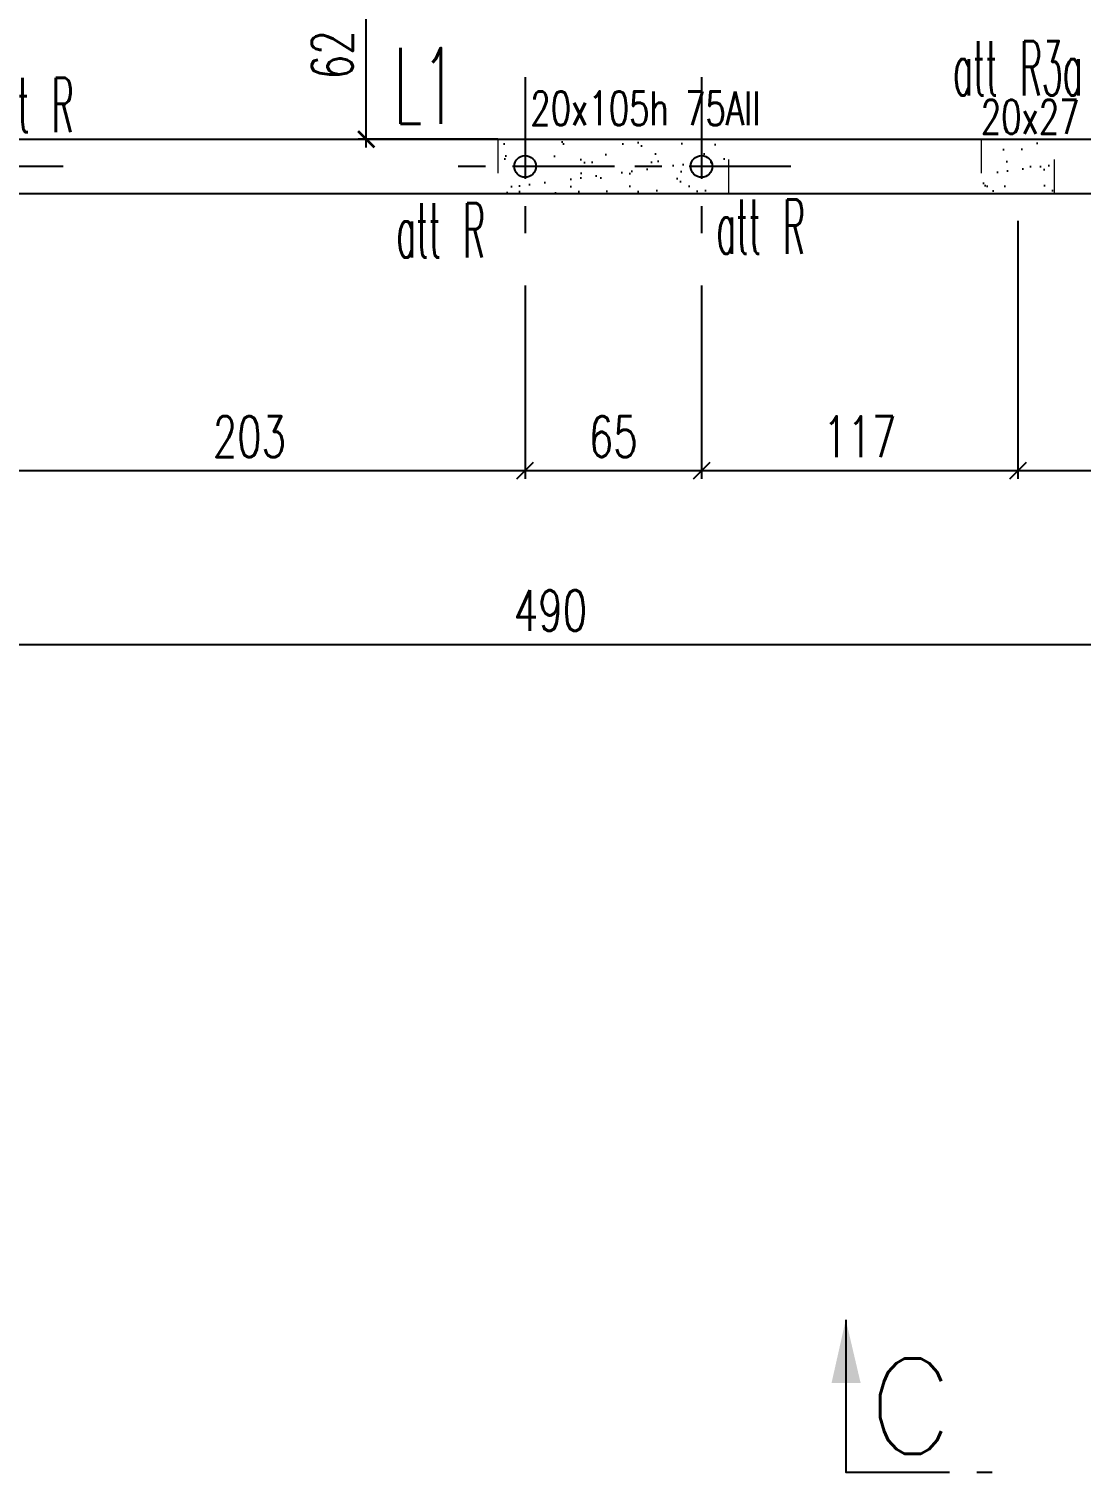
# Model space of a CAD drawing. Extents: x 308 to 787, y -199 to -146.
# Drawn here: x 318.03 to 321.9, y -169.7 to -164.39 of the extents above; entities that cross this region are included whole.
import ezdxf

# ---------------------------------------------------------------- set-up
doc = ezdxf.new("R2010")
doc.units = 0
doc.header["$LTSCALE"] = 0.5
doc.header["$MEASUREMENT"] = 0
for name, pattern in [('AXES2', [1.125, 0.75, -0.125, 0.125, -0.125]), ('CACHE', [0.375, 0.25, -0.125]), ('CONTINU', [0]), ('DISCONTINU2', [0.375, 0.25, -0.125])]:
    doc.linetypes.add(name, pattern=pattern)
doc.layers.get('0').update_dxf_attribs({"linetype": 'CONTINUOUS'})
doc.layers.get('DEFPOINTS').update_dxf_attribs({"linetype": 'CONTINUOUS'})
for name, color, linetype in [('_ SERTI RESERVATION', 210, 'CACHE'), ('AXES', 6, 'AXES2'), ('COTATION', 7, 'CONTINUOUS'), ('POCHAGE', 254, 'CONTINUOUS'), ('POUTRES', 2, 'CONTINUOUS'), ('RAID', 1, 'CONTINUOUS'), ('RDC', 7, 'DISCONTINU2'), ('REP-COUPES', 5, 'CONTINUOUS'), ('REPERAGE', 4, 'CONTINUOUS'), ('REPERE-POUT', 4, 'CONTINUOUS'), ('REPERE-RAID', 4, 'CONTINUOUS')]:
    doc.layers.add(name, color=color, linetype=linetype)
doc.styles.add('ROMANS8', font='romans.shx', dxfattribs={"width": 0.7})
doc.styles.get("Standard").update_dxf_attribs({"font": 'txt.shx'})
doc.dimstyles.new('COT50 cm', dxfattribs={"dimtxt": 0.15, "dimasz": 0.06, "dimexe": 0.03, "dimexo": 0.1, "dimgap": 0.05, "dimtad": 1, "dimdec": 0, "dimlfac": 100, "dimzin": 0, "dimdsep": 46, "dimtxsty": 'ROMANS8', "dimblk1": 'OBLIQUE', "dimblk2": 'OBLIQUE', "dimsah": 1, "dimcen": 0.03, "dimdle": 0.03, "dimclrt": 1, "dimadec": 0, "dimazin": 0, "dimtfac": 1, "dimtdec": 0, "dimtmove": 0, "dimatfit": 3, "dimfxl": 0, "dimtolj": 1, "dimtzin": 0, "dimlwd": -1, "dimlwe": -1, "dimarcsym": 0})
pattern_1 = [(37.5, (-513.79323, 160.44126), (-0.004409535, 0.134877664), [0, -0.1064, 0, -0.119, 0, -0.11375]), (7.5, (-513.79323, 160.44126), (0.12388437, 0.197550225), [0, -0.0574, 0, -0.0959, 0, -0.03675]), (327.5, (-513.87933, 160.44126), (0.21798993, 0.000396134), [0, -0.035, 0, -0.126, 0, -0.1645]), (317.5, (-513.87933, 160.44126), (0.21042886, 0.06143729), [0, -0.0175, 0, -0.0826, 0, -0.0945])]

# ---------------------------------------------------------------- blocks, each defined once
blk = doc.blocks.new('_Oblique')
at = {"layer": 'COTATION', "color": 0, "lineweight": -2}
blk.add_line((-0.5, -0.5), (0.5, 0.5), dxfattribs=at)
blk = doc.blocks.new('*D129')
at = {"layer": 'COTATION', "color": 0, "transparency": 16777216}
for p, q in [((317.824, -165.3351), (317.824, -166.0465)), ((319.8539, -165.3351), (319.8539, -166.0465)), ((317.794, -166.0165), (319.8839, -166.0165))]:
    blk.add_line(p, q, dxfattribs=at)
at = {"layer": 'DEFPOINTS', "color": 0, "transparency": 16777216}
for p in [(317.824, -165.2351), (319.8539, -165.2351), (319.8539, -166.0165)]:
    blk.add_point(p, dxfattribs=at)
at = {"layer": 'COTATION', "color": 0, "transparency": 16777216, "xscale": 0.06, "yscale": 0.06, "zscale": 0.06, "rotation": 180}
blk.add_blockref('_Oblique', (317.824, -166.0165), dxfattribs=at)
at = {"layer": 'COTATION', "color": 0, "transparency": 16777216, "xscale": 0.06, "yscale": 0.06, "zscale": 0.06}
blk.add_blockref('_Oblique', (319.8539, -166.0165), dxfattribs=at)
at = {"layer": 'COTATION', "color": 1, "transparency": 16777216, "insert": (318.8389, -165.8915), "char_height": 0.15, "attachment_point": 5, "style": 'ROMANS8'}
blk.add_mtext('\\A1;203', dxfattribs=at)
blk = doc.blocks.new('*D130')
at = {"layer": 'COTATION', "color": 0, "transparency": 16777216}
for p, q in [((319.8539, -165.3351), (319.8539, -166.0465)), ((320.504, -165.3351), (320.504, -166.0465)), ((319.8239, -166.0165), (320.534, -166.0165))]:
    blk.add_line(p, q, dxfattribs=at)
at = {"layer": 'DEFPOINTS', "color": 0, "transparency": 16777216}
for p in [(319.8539, -165.2351), (320.504, -165.2351), (320.504, -166.0165)]:
    blk.add_point(p, dxfattribs=at)
at = {"layer": 'COTATION', "color": 0, "transparency": 16777216, "xscale": 0.06, "yscale": 0.06, "zscale": 0.06, "rotation": 180}
blk.add_blockref('_Oblique', (319.8539, -166.0165), dxfattribs=at)
at = {"layer": 'COTATION', "color": 0, "transparency": 16777216, "xscale": 0.06, "yscale": 0.06, "zscale": 0.06}
blk.add_blockref('_Oblique', (320.504, -166.0165), dxfattribs=at)
at = {"layer": 'COTATION', "color": 1, "transparency": 16777216, "insert": (320.1789, -165.8915), "char_height": 0.15, "attachment_point": 5, "style": 'ROMANS8'}
blk.add_mtext('\\A1;65', dxfattribs=at)
blk = doc.blocks.new('*D131')
at = {"layer": 'COTATION', "color": 0, "transparency": 16777216}
for p, q in [((321.669, -165.0963), (321.669, -166.0465)), ((320.504, -165.3351), (320.504, -166.0465)), ((320.474, -166.0165), (321.699, -166.0165))]:
    blk.add_line(p, q, dxfattribs=at)
at = {"layer": 'DEFPOINTS', "color": 0, "transparency": 16777216}
for p in [(321.669, -164.9963), (320.504, -165.2351), (321.669, -166.0165)]:
    blk.add_point(p, dxfattribs=at)
at = {"layer": 'COTATION', "color": 0, "transparency": 16777216, "xscale": 0.06, "yscale": 0.06, "zscale": 0.06, "rotation": 180}
blk.add_blockref('_Oblique', (320.504, -166.0165), dxfattribs=at)
at = {"layer": 'COTATION', "color": 0, "transparency": 16777216, "xscale": 0.06, "yscale": 0.06, "zscale": 0.06}
blk.add_blockref('_Oblique', (321.669, -166.0165), dxfattribs=at)
at = {"layer": 'COTATION', "color": 1, "transparency": 16777216, "insert": (321.0865, -165.8915), "char_height": 0.15, "attachment_point": 5, "style": 'ROMANS8'}
blk.add_mtext('\\A1;117', dxfattribs=at)
blk = doc.blocks.new('*D132')
at = {"layer": 'COTATION', "color": 0, "transparency": 16777216}
for p, q in [((321.669, -165.0963), (321.669, -166.0465)), ((322.8339, -165.3351), (322.8339, -166.0465)), ((321.639, -166.0165), (322.8639, -166.0165))]:
    blk.add_line(p, q, dxfattribs=at)
at = {"layer": 'DEFPOINTS', "color": 0, "transparency": 16777216}
for p in [(321.669, -164.9963), (322.8339, -165.2351), (322.8339, -166.0165)]:
    blk.add_point(p, dxfattribs=at)
at = {"layer": 'COTATION', "color": 0, "transparency": 16777216, "xscale": 0.06, "yscale": 0.06, "zscale": 0.06, "rotation": 180}
blk.add_blockref('_Oblique', (321.669, -166.0165), dxfattribs=at)
at = {"layer": 'COTATION', "color": 0, "transparency": 16777216, "xscale": 0.06, "yscale": 0.06, "zscale": 0.06}
blk.add_blockref('_Oblique', (322.8339, -166.0165), dxfattribs=at)
at = {"layer": 'COTATION', "color": 1, "transparency": 16777216, "insert": (322.2514, -165.8915), "char_height": 0.15, "attachment_point": 5, "style": 'ROMANS8'}
blk.add_mtext('\\A1;116', dxfattribs=at)
blk = doc.blocks.new('*D135')
at = {"layer": 'COTATION', "color": 0, "transparency": 16777216}
for p, q in [((317.4993, -166.2249), (317.4993, -166.6866)), ((322.396, -166.3359), (322.396, -166.6866)), ((317.4693, -166.6566), (322.426, -166.6566))]:
    blk.add_line(p, q, dxfattribs=at)
at = {"layer": 'DEFPOINTS', "color": 0, "transparency": 16777216}
for p in [(317.4993, -166.1249), (322.396, -166.2359), (322.396, -166.6566)]:
    blk.add_point(p, dxfattribs=at)
at = {"layer": 'COTATION', "color": 0, "transparency": 16777216, "xscale": 0.06, "yscale": 0.06, "zscale": 0.06, "rotation": 180}
blk.add_blockref('_Oblique', (317.4993, -166.6566), dxfattribs=at)
at = {"layer": 'COTATION', "color": 0, "transparency": 16777216, "xscale": 0.06, "yscale": 0.06, "zscale": 0.06}
blk.add_blockref('_Oblique', (322.396, -166.6566), dxfattribs=at)
at = {"layer": 'COTATION', "color": 1, "transparency": 16777216, "insert": (319.9476, -166.5316), "char_height": 0.15, "attachment_point": 5, "style": 'ROMANS8'}
blk.add_mtext('\\A1;490', dxfattribs=at)
blk = doc.blocks.new('A$C6B096A38')
at = {"layer": 'POCHAGE'}
h = blk.add_hatch(dxfattribs=at)
h.set_pattern_fill('AR-SAND', color=0, scale=0.07)
h.set_pattern_definition(pattern_1)
edge = h.paths.add_edge_path()
edge.add_arc((-25.5919, -4.465), 0.04, 180, 270, ccw=False)
edge.add_line((-25.6319, -4.465), (-25.9208, -4.465))
edge.add_line((-25.9208, -4.465), (-26.202, -4.465))
edge.add_arc((-26.242, -4.465), 0.04, -90, 0, ccw=False)
edge.add_line((-26.242, -4.505), (-26.242, -4.555))
edge.add_line((-26.242, -4.555), (-25.5919, -4.555))
edge.add_line((-25.5919, -4.555), (-25.5919, -4.505))
edge = h.paths.add_edge_path()
edge.add_line((-25.5919, -4.425), (-25.5919, -4.355))
edge.add_line((-25.5919, -4.355), (-26.2419, -4.355))
edge.add_line((-26.2419, -4.355), (-26.242, -4.425))
edge.add_arc((-26.242, -4.465), 0.04, 0, 90, ccw=False)
edge.add_line((-26.202, -4.465), (-25.9131, -4.465))
edge.add_line((-25.9131, -4.465), (-25.6319, -4.465))
edge.add_arc((-25.5919, -4.465), 0.04, 90, 180, ccw=False)
edge = h.paths.add_edge_path()
edge.add_line((-25.4919, -4.355), (-25.5919, -4.355))
edge.add_line((-25.5919, -4.355), (-25.5919, -4.425))
edge.add_arc((-25.5919, -4.465), 0.04, 0, 90, ccw=False)
edge.add_line((-25.5519, -4.465), (-25.4919, -4.465))
edge.add_line((-25.4919, -4.465), (-25.4919, -4.355))
edge = h.paths.add_edge_path()
edge.add_line((-25.4919, -4.465), (-25.5519, -4.465))
edge.add_arc((-25.5919, -4.465), 0.04, 270, 360, ccw=False)
edge.add_line((-25.5919, -4.505), (-25.5919, -4.555))
edge.add_line((-25.5919, -4.555), (-25.4919, -4.555))
edge.add_line((-25.4919, -4.555), (-25.4919, -4.465))
edge = h.paths.add_edge_path()
edge.add_arc((-26.242, -4.465), 0.04, 180, 270, ccw=False)
edge.add_line((-26.282, -4.465), (-26.3419, -4.465))
edge.add_line((-26.3419, -4.465), (-26.3419, -4.555))
edge.add_line((-26.3419, -4.555), (-26.242, -4.555))
edge.add_line((-26.242, -4.555), (-26.242, -4.505))
edge = h.paths.add_edge_path()
edge.add_line((-26.242, -4.355), (-26.3419, -4.355))
edge.add_line((-26.3419, -4.355), (-26.3419, -4.465))
edge.add_line((-26.3419, -4.465), (-26.282, -4.465))
edge.add_arc((-26.242, -4.465), 0.04, 90, 180, ccw=False)
edge.add_line((-26.242, -4.425), (-26.242, -4.355))
h = blk.add_hatch(dxfattribs=at)
h.set_pattern_fill('AR-SAND', color=0, scale=0.07)
h.set_pattern_definition(pattern_1)
h.paths.add_polyline_path([(-24.2919, -4.355), (-24.5619, -4.355), (-24.5619, -4.555), (-24.2919, -4.555)])
at = {"layer": 'AXES', "color": 1}
for p, q in [((-26.242, -4.1261), (-26.242, -4.7839)), ((-25.5919, -4.1261), (-25.5919, -4.7839)), ((-27.943, -4.455), (-28.6008, -4.455)), ((-25.9131, -4.455), (-26.5708, -4.455)), ((-25.263, -4.455), (-25.9208, -4.455))]:
    blk.add_line(p, q, dxfattribs=at)
at = {"layer": 'RAID'}
for centre in [(-26.242, -4.455), (-25.5919, -4.455)]:
    blk.add_circle(centre, 0.04, dxfattribs=at)
at = {"layer": 'RDC', "linetype": 'CACHE', "lineweight": 15}
blk.add_lwpolyline([(-26.3419, -4.355), (-26.3419, -4.555), (-25.4919, -4.555), (-25.4919, -4.355)], close=True, dxfattribs=at)
at = {"layer": 'RDC', "color": 1, "linetype": 'CACHE', "lineweight": 15}
blk.add_lwpolyline([(-24.5619, -4.355), (-24.5619, -4.555), (-24.2919, -4.555), (-24.2919, -4.355)], close=True, dxfattribs=at)
blk = doc.blocks.new('_ArchTick')
at = {"color": 0, "linetype": 'ByBlock', "const_width": 0.15}
blk.add_lwpolyline([(-0.5, -0.5), (0.5, 0.5)], dxfattribs=at)
blk = doc.blocks.new('*D1025')
at = {"layer": '_ SERTI RESERVATION', "color": 0, "linetype": 'CONTINU', "transparency": 16777216}
for p, q in [((319.2691, -164.8263), (319.2691, -164.145)), ((319.7924, -164.175), (319.2391, -164.175)), ((319.7542, -164.7963), (319.2391, -164.7963))]:
    blk.add_line(p, q, dxfattribs=at)
at = {"layer": 'DEFPOINTS', "color": 0, "linetype": 'CONTINU', "transparency": 16777216}
for p in [(319.2691, -164.175), (319.8924, -164.175), (319.8542, -164.7963)]:
    blk.add_point(p, dxfattribs=at)
at = {"layer": '_ SERTI RESERVATION', "color": 0, "linetype": 'CONTINU', "transparency": 16777216, "xscale": 0.06, "yscale": 0.06, "zscale": 0.06}
for p, rotation in [((319.2691, -164.175), 90), ((319.2691, -164.7963), 270)]:
    blk.add_blockref('_ArchTick', p, dxfattribs=dict(at, rotation=rotation))
at = {"layer": '_ SERTI RESERVATION', "linetype": 'CONTINU', "transparency": 16777216, "insert": (319.1441, -164.4856), "char_height": 0.15, "attachment_point": 5, "rotation": 90, "style": 'ROMANS8'}
blk.add_mtext('\\A1;62', dxfattribs=at)

msp = doc.modelspace()

# ---------------------------------------------------------------- linework, layer by layer
at = {"layer": 'POUTRES'}
for p, q in [((317.4993, -164.7963), (324.0993, -164.7963)), ((317.4993, -164.9963), (324.0993, -164.9966))]:
    msp.add_line(p, q, dxfattribs=at)
at = {"layer": 'REP-COUPES'}
msp.add_line((321.5183, -169.7043), (321.5739, -169.7043), dxfattribs=at)
msp.add_lwpolyline([(321.0351, -169.143), (321.0351, -169.7043), (321.4167, -169.7043)], dxfattribs=at)
msp.add_solid([(321.0899, -169.3767), (321.0351, -169.143), (320.9825, -169.3767)], dxfattribs=at)

# ---------------------------------------------------------------- block references
at = {"layer": 'RDC'}
msp.add_blockref('A$C6B096A38', (346.0959, -160.4413), dxfattribs=at)

# ---------------------------------------------------------------- texts
at = {"layer": 'REP-COUPES', "style": 'ROMANS8'}
msp.add_text('C', height=0.35, dxfattribs=at).set_placement((321.1167, -169.6363))
at = {"layer": 'REPERAGE', "color": 1, "style": 'ROMANS8', "width": 0.7}
msp.add_text(' 20x105h 75All ', height=0.125, dxfattribs=at).set_placement((319.8134, -164.7451))
at = {"layer": 'REPERE-POUT', "width": 0.519}
msp.add_text('L1', height=0.28, dxfattribs=at).set_placement((319.3698, -164.7403))
at = {"layer": 'REPERE-RAID', "color": 4, "width": 0.45}
for s, p in [('att R3a', (321.43, -164.6348)), ('att R', (317.8643, -164.7709)), ('att R', (319.3795, -165.2323)), ('att R', (320.5582, -165.2182))]:
    msp.add_text(s, height=0.2, dxfattribs=at).set_placement(p)
at = {"layer": 'REPERE-RAID', "color": 1, "style": 'ROMANS8', "width": 0.7}
msp.add_text('20x27', height=0.125, dxfattribs=at).set_placement((321.5323, -164.7766))

# ---------------------------------------------------------------- dimensions: what is measured, and where the dimension line sits
at = {"layer": '_ SERTI RESERVATION', "linetype": 'CONTINU'}
dim = msp.add_linear_dim(base=(319.2691, -164.175), p1=(319.8542, -164.7963), p2=(319.8924, -164.175), angle=90, dimstyle='COT50 cm', override={"dimblk": 'ArchTick', "dimsah": 0, "dimclrt": 256, "dimfxl": 3}, dxfattribs=at)
dim.commit()
dim.dimension.update_dxf_attribs({"geometry": '*D1025', "text_midpoint": (319.1441, -164.4856)})
at = {"layer": 'COTATION'}
for base, p1, p2, picture, middle in [((321.66898, -166.01646), (320.50397, -165.23513), (321.66898, -164.99626), '*D131', (321.08648, -165.89146)), ((322.8339, -166.0165), (321.669, -164.9963), (322.8339, -165.2351), '*D132', (322.2514, -165.8915)), ((319.8539, -166.0165), (317.824, -165.2351), (319.8539, -165.2351), '*D129', (318.8389, -165.8915)), ((320.504, -166.0165), (319.8539, -165.2351), (320.504, -165.2351), '*D130', (320.1789, -165.8915)), ((322.396, -166.6566), (317.4993, -166.1249), (322.396, -166.2359), '*D135', (319.9476, -166.5316))]:
    dim = msp.add_linear_dim(base=base, p1=p1, p2=p2, dimstyle='COT50 cm', override={"dimtmove": 1}, dxfattribs=at)
    dim.commit()
    dim.dimension.update_dxf_attribs({"geometry": picture, "text_midpoint": middle})

doc.saveas('drawing.dxf')
